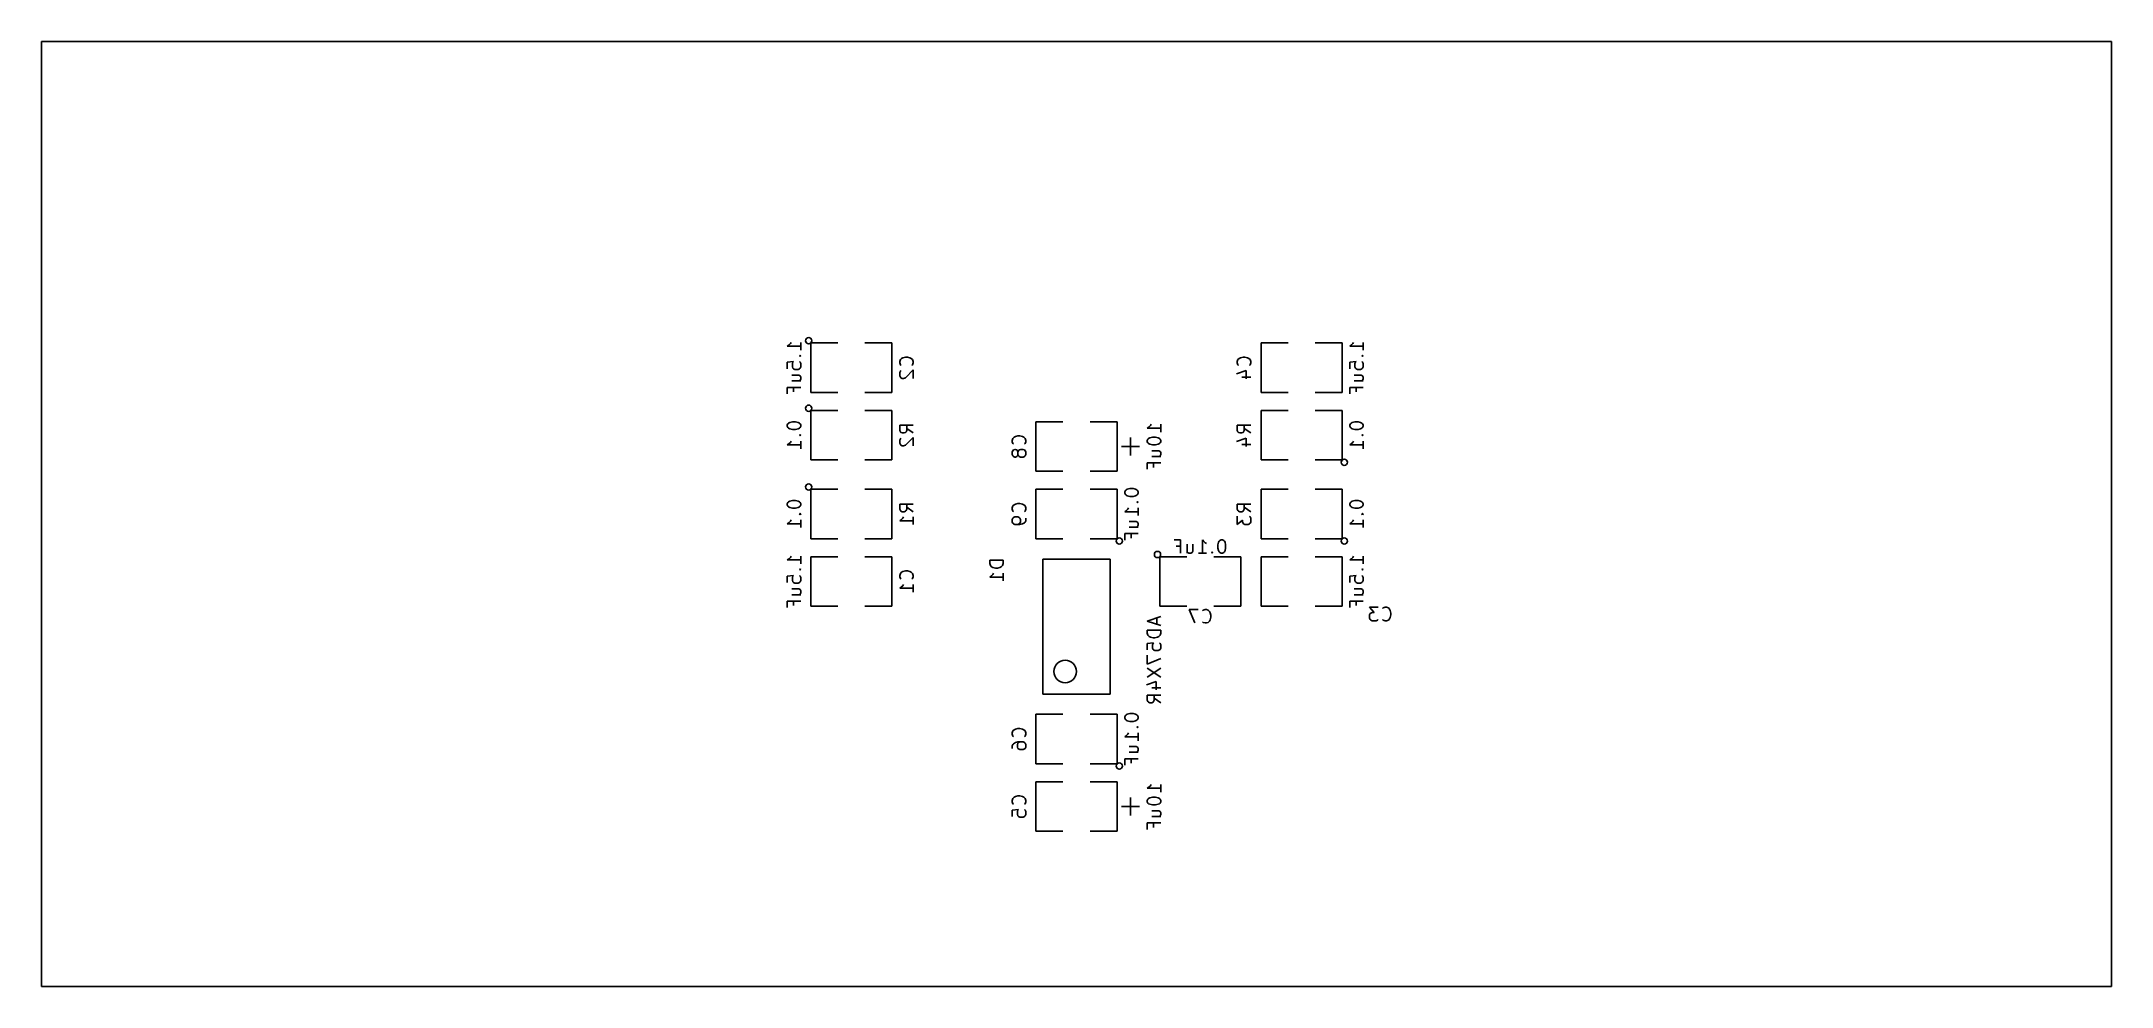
# Model space of a CAD drawing. Header units: inches. Extents: x 0 to 4.6, y 0 to 2.1.
import ezdxf

# ---------------------------------------------------------------- set-up
doc = ezdxf.new("R2010")
doc.units = ezdxf.units.IN
doc.layers.add('BLACK', color=1, linetype='CONTINUOUS')

msp = doc.modelspace()

# ---------------------------------------------------------------- linework, layer by layer
at = {"layer": 'BLACK'}
for p, q in [((0, 2.1), (4.6, 2.1)), ((0, 2.1), (0, 0)), ((4.6, 0), (4.6, 2.1)), ((1.6614, 1.4257), (1.6643, 1.4285)), ((1.6643, 1.4285), (1.6657, 1.4314)), ((1.6871, 1.4142), (1.6871, 1.4314)), ((1.71, 1.32), (1.71, 1.43)), ((1.71, 1.43), (1.77, 1.43)), ((1.83, 1.43), (1.89, 1.43)), ((1.89, 1.43), (1.89, 1.32)), ((2.71, 1.32), (2.71, 1.43)), ((2.71, 1.43), (2.77, 1.43)), ((2.83, 1.43), (2.89, 1.43)), ((2.89, 1.43), (2.89, 1.32)), ((2.9114, 1.4257), (2.9143, 1.4285)), ((2.9143, 1.4285), (2.9157, 1.4314)), ((2.9371, 1.4142), (2.9371, 1.4314)), ((1.6571, 1.4228), (1.6614, 1.4257)), ((1.6871, 1.4228), (1.6571, 1.4228)), ((1.6571, 1.3871), (1.6714, 1.3885)), ((1.6571, 1.3728), (1.6571, 1.3871)), ((1.67, 1.3871), (1.6686, 1.3842)), ((1.6686, 1.3842), (1.6686, 1.3771)), ((1.6714, 1.3885), (1.67, 1.3871)), ((1.6857, 1.4028), (1.6843, 1.4014)), ((1.6843, 1.4014), (1.6857, 1.3999)), ((1.6843, 1.4014), (1.6871, 1.4014)), ((1.6857, 1.3871), (1.6843, 1.3885)), ((1.6871, 1.4014), (1.6857, 1.4028)), ((1.6857, 1.3999), (1.6871, 1.4014)), ((1.6871, 1.3842), (1.6857, 1.3871)), ((1.6871, 1.3771), (1.6871, 1.3842)), ((1.9086, 1.3929), (1.9071, 1.3886)), ((1.9071, 1.3886), (1.9071, 1.3857)), ((1.9071, 1.3857), (1.9086, 1.3814)), ((1.9114, 1.3957), (1.9086, 1.3929)), ((1.9086, 1.3814), (1.91, 1.38)), ((1.9143, 1.3972), (1.9114, 1.3957)), ((1.92, 1.3986), (1.9143, 1.3972)), ((1.9243, 1.3986), (1.92, 1.3986)), ((1.93, 1.3972), (1.9243, 1.3986)), ((1.9329, 1.3957), (1.93, 1.3972)), ((1.9357, 1.3929), (1.9329, 1.3957)), ((1.9343, 1.38), (1.9357, 1.3814)), ((1.9371, 1.3886), (1.9357, 1.3929)), ((1.9357, 1.3814), (1.9371, 1.3857)), ((1.9371, 1.3857), (1.9371, 1.3886)), ((2.6586, 1.3929), (2.6571, 1.3886)), ((2.6571, 1.3886), (2.6571, 1.3857)), ((2.6571, 1.3857), (2.6586, 1.3814)), ((2.6614, 1.3957), (2.6586, 1.3929)), ((2.6586, 1.3814), (2.66, 1.38)), ((2.6643, 1.3972), (2.6614, 1.3957)), ((2.67, 1.3986), (2.6643, 1.3972)), ((2.6743, 1.3986), (2.67, 1.3986)), ((2.68, 1.3972), (2.6743, 1.3986)), ((2.6829, 1.3957), (2.68, 1.3972)), ((2.6857, 1.3929), (2.6829, 1.3957)), ((2.6843, 1.38), (2.6857, 1.3814)), ((2.6871, 1.3886), (2.6857, 1.3929)), ((2.6857, 1.3814), (2.6871, 1.3857)), ((2.6871, 1.3857), (2.6871, 1.3886)), ((2.9071, 1.4228), (2.9114, 1.4257)), ((2.9371, 1.4228), (2.9071, 1.4228)), ((2.9071, 1.3871), (2.9214, 1.3885)), ((2.9071, 1.3728), (2.9071, 1.3871)), ((2.92, 1.3871), (2.9186, 1.3842)), ((2.9186, 1.3842), (2.9186, 1.3771)), ((2.9214, 1.3885), (2.92, 1.3871)), ((2.9357, 1.4028), (2.9343, 1.4014)), ((2.9343, 1.4014), (2.9357, 1.3999)), ((2.9343, 1.4014), (2.9371, 1.4014)), ((2.9357, 1.3871), (2.9343, 1.3885)), ((2.9371, 1.4014), (2.9357, 1.4028)), ((2.9357, 1.3999), (2.9371, 1.4014)), ((2.9371, 1.3842), (2.9357, 1.3871)), ((2.9371, 1.3771), (2.9371, 1.3842)), ((1.6671, 1.3585), (1.6829, 1.3585)), ((1.6671, 1.3456), (1.6871, 1.3456)), ((1.6686, 1.3771), (1.67, 1.3742)), ((1.67, 1.3742), (1.6714, 1.3728)), ((1.6714, 1.3728), (1.6743, 1.3713)), ((1.6743, 1.3713), (1.6814, 1.3713)), ((1.6814, 1.3713), (1.6843, 1.3728)), ((1.6829, 1.3585), (1.6857, 1.357)), ((1.6843, 1.3728), (1.6857, 1.3742)), ((1.6857, 1.347), (1.6843, 1.3456)), ((1.6857, 1.3742), (1.6871, 1.3771)), ((1.6857, 1.357), (1.6871, 1.3542)), ((1.6871, 1.3499), (1.6857, 1.347)), ((1.6871, 1.3542), (1.6871, 1.3499)), ((1.9086, 1.3672), (1.9071, 1.3643)), ((1.9071, 1.3643), (1.9071, 1.3572)), ((1.9071, 1.3572), (1.9086, 1.3543)), ((1.91, 1.3686), (1.9086, 1.3672)), ((1.9086, 1.3543), (1.91, 1.3529)), ((1.91, 1.3529), (1.9129, 1.3514)), ((1.9129, 1.3514), (1.9157, 1.3514)), ((1.9157, 1.3514), (1.92, 1.3529)), ((1.92, 1.3529), (1.9371, 1.37)), ((1.9371, 1.37), (1.9371, 1.3514)), ((2.6557, 1.3614), (2.6771, 1.3686)), ((2.6671, 1.3543), (2.6871, 1.3543)), ((2.6771, 1.3686), (2.6771, 1.35)), ((2.9171, 1.3585), (2.9329, 1.3585)), ((2.9171, 1.3456), (2.9371, 1.3456)), ((2.9186, 1.3771), (2.92, 1.3742)), ((2.92, 1.3742), (2.9214, 1.3728)), ((2.9214, 1.3728), (2.9243, 1.3713)), ((2.9243, 1.3713), (2.9314, 1.3713)), ((2.9314, 1.3713), (2.9343, 1.3728)), ((2.9329, 1.3585), (2.9357, 1.357)), ((2.9343, 1.3728), (2.9357, 1.3742)), ((2.9357, 1.347), (2.9343, 1.3456)), ((2.9357, 1.3742), (2.9371, 1.3771)), ((2.9357, 1.357), (2.9371, 1.3542)), ((2.9371, 1.3499), (2.9357, 1.347)), ((2.9371, 1.3542), (2.9371, 1.3499)), ((1.6871, 1.3314), (1.6571, 1.3314)), ((1.6571, 1.3314), (1.6571, 1.3171)), ((1.6714, 1.3214), (1.6714, 1.3314)), ((1.77, 1.32), (1.71, 1.32)), ((1.89, 1.32), (1.83, 1.32)), ((2.77, 1.32), (2.71, 1.32)), ((2.89, 1.32), (2.83, 1.32)), ((2.9371, 1.3314), (2.9071, 1.3314)), ((2.9071, 1.3314), (2.9071, 1.3171)), ((2.9214, 1.3214), (2.9214, 1.3314)), ((1.6586, 1.2507), (1.6571, 1.2478)), ((1.6571, 1.2478), (1.6571, 1.245)), ((1.6571, 1.245), (1.6586, 1.2421)), ((1.66, 1.2521), (1.6586, 1.2507)), ((1.6586, 1.2421), (1.66, 1.2407)), ((1.6629, 1.2536), (1.66, 1.2521)), ((1.6686, 1.255), (1.6629, 1.2536)), ((1.6757, 1.255), (1.6686, 1.255)), ((1.6814, 1.2536), (1.6757, 1.255)), ((1.6843, 1.2521), (1.6814, 1.2536)), ((1.6857, 1.2507), (1.6843, 1.2521)), ((1.6843, 1.2407), (1.6857, 1.2421)), ((1.6871, 1.2478), (1.6857, 1.2507)), ((1.6857, 1.2421), (1.6871, 1.245)), ((1.6871, 1.245), (1.6871, 1.2478)), ((1.71, 1.17), (1.71, 1.28)), ((1.71, 1.28), (1.77, 1.28)), ((1.83, 1.28), (1.89, 1.28)), ((1.89, 1.28), (1.89, 1.17)), ((1.9371, 1.2472), (1.9071, 1.2472)), ((1.9071, 1.2472), (1.9071, 1.2357)), ((1.9229, 1.2357), (1.9229, 1.2472)), ((2.21, 1.145), (2.21, 1.255)), ((2.21, 1.255), (2.27, 1.255)), ((2.33, 1.255), (2.39, 1.255)), ((2.39, 1.255), (2.39, 1.145)), ((2.4571, 1.2407), (2.4614, 1.2436)), ((2.4614, 1.2436), (2.4643, 1.2464)), ((2.4643, 1.2464), (2.4657, 1.2493)), ((2.4871, 1.2321), (2.4871, 1.2493)), ((2.6871, 1.2472), (2.6571, 1.2472)), ((2.6571, 1.2472), (2.6571, 1.2357)), ((2.6729, 1.2357), (2.6729, 1.2472)), ((2.71, 1.17), (2.71, 1.28)), ((2.71, 1.28), (2.77, 1.28)), ((2.83, 1.28), (2.89, 1.28)), ((2.89, 1.28), (2.89, 1.17)), ((2.9086, 1.2507), (2.9071, 1.2478)), ((2.9071, 1.2478), (2.9071, 1.245)), ((2.9071, 1.245), (2.9086, 1.2421)), ((2.91, 1.2521), (2.9086, 1.2507)), ((2.9086, 1.2421), (2.91, 1.2407)), ((2.9129, 1.2536), (2.91, 1.2521)), ((2.9186, 1.255), (2.9129, 1.2536)), ((2.9257, 1.255), (2.9186, 1.255)), ((2.9314, 1.2536), (2.9257, 1.255)), ((2.9343, 1.2521), (2.9314, 1.2536)), ((2.9357, 1.2507), (2.9343, 1.2521)), ((2.9343, 1.2407), (2.9357, 1.2421)), ((2.9371, 1.2478), (2.9357, 1.2507)), ((2.9357, 1.2421), (2.9371, 1.245)), ((2.9371, 1.245), (2.9371, 1.2478)), ((1.6571, 1.2035), (1.6614, 1.2064)), ((1.6871, 1.2035), (1.6571, 1.2035)), ((1.66, 1.2407), (1.6629, 1.2393)), ((1.6614, 1.2064), (1.6643, 1.2092)), ((1.6629, 1.2393), (1.6686, 1.2378)), ((1.6643, 1.2092), (1.6657, 1.2121)), ((1.6686, 1.2378), (1.6757, 1.2378)), ((1.6757, 1.2378), (1.6814, 1.2393)), ((1.6814, 1.2393), (1.6843, 1.2407)), ((1.6857, 1.2264), (1.6843, 1.225)), ((1.6843, 1.225), (1.6857, 1.2235)), ((1.6843, 1.225), (1.6871, 1.225)), ((1.6871, 1.225), (1.6857, 1.2264)), ((1.6857, 1.2235), (1.6871, 1.225)), ((1.6871, 1.1949), (1.6871, 1.2121)), ((1.9071, 1.2357), (1.9086, 1.2329)), ((1.9086, 1.2172), (1.9071, 1.2143)), ((1.9071, 1.2143), (1.9071, 1.2072)), ((1.9071, 1.2072), (1.9086, 1.2043)), ((1.9086, 1.2329), (1.91, 1.2314)), ((1.91, 1.2186), (1.9086, 1.2172)), ((1.9086, 1.2043), (1.91, 1.2029)), ((1.91, 1.2314), (1.9129, 1.23)), ((1.91, 1.2029), (1.9129, 1.2014)), ((1.9129, 1.23), (1.9171, 1.23)), ((1.9129, 1.2014), (1.9157, 1.2014)), ((1.9157, 1.2014), (1.92, 1.2029)), ((1.9171, 1.23), (1.92, 1.2314)), ((1.92, 1.2314), (1.9214, 1.2329)), ((1.92, 1.2029), (1.9371, 1.22)), ((1.9214, 1.2329), (1.9229, 1.2357)), ((1.9371, 1.23), (1.9229, 1.24)), ((1.9371, 1.22), (1.9371, 1.2014)), ((2.1586, 1.2179), (2.1571, 1.2136)), ((2.1571, 1.2136), (2.1571, 1.2107)), ((2.1571, 1.2107), (2.1586, 1.2064)), ((2.1614, 1.2207), (2.1586, 1.2179)), ((2.1586, 1.2064), (2.16, 1.205)), ((2.1643, 1.2222), (2.1614, 1.2207)), ((2.17, 1.2236), (2.1643, 1.2222)), ((2.1743, 1.2236), (2.17, 1.2236)), ((2.18, 1.2222), (2.1743, 1.2236)), ((2.1829, 1.2207), (2.18, 1.2222)), ((2.1857, 1.2179), (2.1829, 1.2207)), ((2.1843, 1.205), (2.1857, 1.2064)), ((2.1871, 1.2136), (2.1857, 1.2179)), ((2.1857, 1.2064), (2.1871, 1.2107)), ((2.1871, 1.2107), (2.1871, 1.2136)), ((2.4, 1.2), (2.44, 1.2)), ((2.42, 1.18), (2.42, 1.22)), ((2.4871, 1.2407), (2.4571, 1.2407)), ((2.4586, 1.2164), (2.4571, 1.2135)), ((2.4571, 1.2135), (2.4571, 1.2107)), ((2.4571, 1.2107), (2.4586, 1.2078)), ((2.46, 1.2178), (2.4586, 1.2164)), ((2.4586, 1.2078), (2.46, 1.2064)), ((2.4629, 1.2193), (2.46, 1.2178)), ((2.46, 1.2064), (2.4629, 1.205)), ((2.4686, 1.2207), (2.4629, 1.2193)), ((2.4629, 1.205), (2.4686, 1.2035)), ((2.4757, 1.2207), (2.4686, 1.2207)), ((2.4686, 1.2035), (2.4757, 1.2035)), ((2.4814, 1.2193), (2.4757, 1.2207)), ((2.4757, 1.2035), (2.4814, 1.205)), ((2.4843, 1.2178), (2.4814, 1.2193)), ((2.4814, 1.205), (2.4843, 1.2064)), ((2.4857, 1.2164), (2.4843, 1.2178)), ((2.4843, 1.2064), (2.4857, 1.2078)), ((2.4871, 1.2135), (2.4857, 1.2164)), ((2.4857, 1.2078), (2.4871, 1.2107)), ((2.4871, 1.2107), (2.4871, 1.2135)), ((2.6557, 1.2114), (2.6771, 1.2186)), ((2.6571, 1.2357), (2.6586, 1.2329)), ((2.6586, 1.2329), (2.66, 1.2314)), ((2.66, 1.2314), (2.6629, 1.23)), ((2.6629, 1.23), (2.6671, 1.23)), ((2.6671, 1.23), (2.67, 1.2314)), ((2.6671, 1.2043), (2.6871, 1.2043)), ((2.67, 1.2314), (2.6714, 1.2329)), ((2.6714, 1.2329), (2.6729, 1.2357)), ((2.6871, 1.23), (2.6729, 1.24)), ((2.6771, 1.2186), (2.6771, 1.2)), ((2.9071, 1.2035), (2.9114, 1.2064)), ((2.9371, 1.2035), (2.9071, 1.2035)), ((2.91, 1.2407), (2.9129, 1.2393)), ((2.9114, 1.2064), (2.9143, 1.2092)), ((2.9129, 1.2393), (2.9186, 1.2378)), ((2.9143, 1.2092), (2.9157, 1.2121)), ((2.9186, 1.2378), (2.9257, 1.2378)), ((2.9257, 1.2378), (2.9314, 1.2393)), ((2.9314, 1.2393), (2.9343, 1.2407)), ((2.9357, 1.2264), (2.9343, 1.225)), ((2.9343, 1.225), (2.9357, 1.2235)), ((2.9343, 1.225), (2.9371, 1.225)), ((2.9371, 1.225), (2.9357, 1.2264)), ((2.9357, 1.2235), (2.9371, 1.225)), ((2.9371, 1.1949), (2.9371, 1.2121)), ((1.77, 1.17), (1.71, 1.17)), ((1.89, 1.17), (1.83, 1.17)), ((2.1586, 1.1907), (2.1571, 1.1879)), ((2.1571, 1.1879), (2.1571, 1.1822)), ((2.1571, 1.1822), (2.1586, 1.1793)), ((2.16, 1.1922), (2.1586, 1.1907)), ((2.1586, 1.1793), (2.16, 1.1779)), ((2.1629, 1.1936), (2.16, 1.1922)), ((2.16, 1.1779), (2.1629, 1.1764)), ((2.1643, 1.1936), (2.1629, 1.1936)), ((2.1629, 1.1764), (2.1643, 1.1764)), ((2.1671, 1.1922), (2.1643, 1.1936)), ((2.1643, 1.1764), (2.1671, 1.1779)), ((2.1686, 1.1907), (2.1671, 1.1922)), ((2.1671, 1.1779), (2.1686, 1.1793)), ((2.17, 1.1879), (2.1686, 1.1907)), ((2.1686, 1.1793), (2.17, 1.1822)), ((2.17, 1.1879), (2.1714, 1.1907)), ((2.17, 1.1822), (2.17, 1.1879)), ((2.1714, 1.1793), (2.17, 1.1822)), ((2.1714, 1.1907), (2.1729, 1.1922)), ((2.1729, 1.1779), (2.1714, 1.1793)), ((2.1729, 1.1922), (2.1757, 1.1936)), ((2.1757, 1.1764), (2.1729, 1.1779)), ((2.1757, 1.1936), (2.1814, 1.1936)), ((2.1814, 1.1764), (2.1757, 1.1764)), ((2.1814, 1.1936), (2.1843, 1.1922)), ((2.1843, 1.1779), (2.1814, 1.1764)), ((2.1843, 1.1922), (2.1857, 1.1907)), ((2.1857, 1.1793), (2.1843, 1.1779)), ((2.1857, 1.1907), (2.1871, 1.1879)), ((2.1871, 1.1822), (2.1857, 1.1793)), ((2.1871, 1.1879), (2.1871, 1.1822)), ((2.4871, 1.1636), (2.4571, 1.1636)), ((2.4571, 1.1636), (2.4571, 1.1493)), ((2.4671, 1.1907), (2.4829, 1.1907)), ((2.4671, 1.1778), (2.4871, 1.1778)), ((2.4714, 1.1536), (2.4714, 1.1636)), ((2.4829, 1.1907), (2.4857, 1.1892)), ((2.4857, 1.1792), (2.4843, 1.1778)), ((2.4857, 1.1892), (2.4871, 1.1864)), ((2.4871, 1.1821), (2.4857, 1.1792)), ((2.4871, 1.1864), (2.4871, 1.1821)), ((2.77, 1.17), (2.71, 1.17)), ((2.89, 1.17), (2.83, 1.17)), ((1.71, 0.995), (1.71, 1.105)), ((1.71, 1.105), (1.77, 1.105)), ((1.83, 1.105), (1.89, 1.105)), ((1.89, 1.105), (1.89, 0.995)), ((2.27, 1.145), (2.21, 1.145)), ((2.21, 0.995), (2.21, 1.105)), ((2.21, 1.105), (2.27, 1.105)), ((2.39, 1.145), (2.33, 1.145)), ((2.33, 1.105), (2.39, 1.105)), ((2.39, 1.105), (2.39, 0.995)), ((2.4129, 1.105), (2.41, 1.1035)), ((2.4186, 1.1064), (2.4129, 1.105)), ((2.4257, 1.1064), (2.4186, 1.1064)), ((2.4314, 1.105), (2.4257, 1.1064)), ((2.4343, 1.1035), (2.4314, 1.105)), ((2.71, 0.995), (2.71, 1.105)), ((2.71, 1.105), (2.77, 1.105)), ((2.83, 1.105), (2.89, 1.105)), ((2.89, 1.105), (2.89, 0.995)), ((1.6586, 1.0757), (1.6571, 1.0728)), ((1.6571, 1.0728), (1.6571, 1.07)), ((1.6571, 1.07), (1.6586, 1.0671)), ((1.66, 1.0771), (1.6586, 1.0757)), ((1.6586, 1.0671), (1.66, 1.0657)), ((1.6629, 1.0786), (1.66, 1.0771)), ((1.66, 1.0657), (1.6629, 1.0643)), ((1.6686, 1.08), (1.6629, 1.0786)), ((1.6629, 1.0643), (1.6686, 1.0628)), ((1.6757, 1.08), (1.6686, 1.08)), ((1.6686, 1.0628), (1.6757, 1.0628)), ((1.6814, 1.0786), (1.6757, 1.08)), ((1.6757, 1.0628), (1.6814, 1.0643)), ((1.6843, 1.0771), (1.6814, 1.0786)), ((1.6814, 1.0643), (1.6843, 1.0657)), ((1.6857, 1.0757), (1.6843, 1.0771)), ((1.6843, 1.0657), (1.6857, 1.0671)), ((1.6871, 1.0728), (1.6857, 1.0757)), ((1.6857, 1.0671), (1.6871, 1.07)), ((1.6871, 1.07), (1.6871, 1.0728)), ((1.9371, 1.0722), (1.9071, 1.0722)), ((1.9071, 1.0722), (1.9071, 1.0607)), ((1.9071, 1.0607), (1.9086, 1.0579)), ((1.9214, 1.0579), (1.9229, 1.0607)), ((1.9229, 1.0607), (1.9229, 1.0722)), ((1.9371, 1.055), (1.9229, 1.065)), ((2.1586, 1.0679), (2.1571, 1.0636)), ((2.1571, 1.0636), (2.1571, 1.0607)), ((2.1571, 1.0607), (2.1586, 1.0564)), ((2.1614, 1.0707), (2.1586, 1.0679)), ((2.1643, 1.0722), (2.1614, 1.0707)), ((2.17, 1.0736), (2.1643, 1.0722)), ((2.1743, 1.0736), (2.17, 1.0736)), ((2.18, 1.0722), (2.1743, 1.0736)), ((2.1829, 1.0707), (2.18, 1.0722)), ((2.1857, 1.0679), (2.1829, 1.0707)), ((2.1871, 1.0636), (2.1857, 1.0679)), ((2.1857, 1.0564), (2.1871, 1.0607)), ((2.1871, 1.0607), (2.1871, 1.0636)), ((2.4086, 1.1021), (2.4071, 1.0992)), ((2.4071, 1.0992), (2.4071, 1.0964)), ((2.4071, 1.0964), (2.4086, 1.0935)), ((2.41, 1.1035), (2.4086, 1.1021)), ((2.4086, 1.0935), (2.41, 1.0921)), ((2.41, 1.0921), (2.4129, 1.0907)), ((2.4114, 1.0578), (2.4143, 1.0606)), ((2.4129, 1.0907), (2.4186, 1.0892)), ((2.4143, 1.0606), (2.4157, 1.0635)), ((2.4186, 1.0892), (2.4257, 1.0892)), ((2.4257, 1.0892), (2.4314, 1.0907)), ((2.4314, 1.0907), (2.4343, 1.0921)), ((2.4357, 1.1021), (2.4343, 1.1035)), ((2.4343, 1.0921), (2.4357, 1.0935)), ((2.4357, 1.0778), (2.4343, 1.0764)), ((2.4343, 1.0764), (2.4357, 1.0749)), ((2.4343, 1.0764), (2.4371, 1.0764)), ((2.4371, 1.0992), (2.4357, 1.1021)), ((2.4357, 1.0935), (2.4371, 1.0964)), ((2.4371, 1.0764), (2.4357, 1.0778)), ((2.4357, 1.0749), (2.4371, 1.0764)), ((2.4371, 1.0964), (2.4371, 1.0992)), ((2.4371, 1.0463), (2.4371, 1.0635)), ((2.6871, 1.0722), (2.6571, 1.0722)), ((2.6571, 1.0722), (2.6571, 1.0607)), ((2.6571, 1.0607), (2.6586, 1.0579)), ((2.6714, 1.0579), (2.6729, 1.0607)), ((2.6729, 1.0607), (2.6729, 1.0722)), ((2.6871, 1.055), (2.6729, 1.065)), ((2.9086, 1.0757), (2.9071, 1.0728)), ((2.9071, 1.0728), (2.9071, 1.07)), ((2.9071, 1.07), (2.9086, 1.0671)), ((2.91, 1.0771), (2.9086, 1.0757)), ((2.9086, 1.0671), (2.91, 1.0657)), ((2.9129, 1.0786), (2.91, 1.0771)), ((2.91, 1.0657), (2.9129, 1.0643)), ((2.9186, 1.08), (2.9129, 1.0786)), ((2.9129, 1.0643), (2.9186, 1.0628)), ((2.9257, 1.08), (2.9186, 1.08)), ((2.9186, 1.0628), (2.9257, 1.0628)), ((2.9314, 1.0786), (2.9257, 1.08)), ((2.9257, 1.0628), (2.9314, 1.0643)), ((2.9343, 1.0771), (2.9314, 1.0786)), ((2.9314, 1.0643), (2.9343, 1.0657)), ((2.9357, 1.0757), (2.9343, 1.0771)), ((2.9343, 1.0657), (2.9357, 1.0671)), ((2.9371, 1.0728), (2.9357, 1.0757)), ((2.9357, 1.0671), (2.9371, 1.07)), ((2.9371, 1.07), (2.9371, 1.0728)), ((1.6571, 1.0285), (1.6614, 1.0314)), ((1.6871, 1.0285), (1.6571, 1.0285)), ((1.6614, 1.0314), (1.6643, 1.0342)), ((1.6643, 1.0342), (1.6657, 1.0371)), ((1.6857, 1.0514), (1.6843, 1.05)), ((1.6843, 1.05), (1.6857, 1.0485)), ((1.6843, 1.05), (1.6871, 1.05)), ((1.6871, 1.05), (1.6857, 1.0514)), ((1.6857, 1.0485), (1.6871, 1.05)), ((1.6871, 1.0199), (1.6871, 1.0371)), ((1.9071, 1.035), (1.9114, 1.0379)), ((1.9371, 1.035), (1.9071, 1.035)), ((1.9086, 1.0579), (1.91, 1.0564)), ((1.91, 1.0564), (1.9129, 1.055)), ((1.9114, 1.0379), (1.9143, 1.0407)), ((1.9129, 1.055), (1.9171, 1.055)), ((1.9143, 1.0407), (1.9157, 1.0436)), ((1.9171, 1.055), (1.92, 1.0564)), ((1.92, 1.0564), (1.9214, 1.0579)), ((1.9371, 1.0264), (1.9371, 1.0436)), ((2.1571, 1.0379), (2.1586, 1.0407)), ((2.1571, 1.0322), (2.1571, 1.0379)), ((2.1586, 1.0293), (2.1571, 1.0322)), ((2.1586, 1.0564), (2.16, 1.055)), ((2.1586, 1.0407), (2.16, 1.0422)), ((2.16, 1.0279), (2.1586, 1.0293)), ((2.16, 1.0422), (2.1629, 1.0436)), ((2.1629, 1.0264), (2.16, 1.0279)), ((2.1629, 1.0436), (2.17, 1.0436)), ((2.1743, 1.0264), (2.1629, 1.0264)), ((2.17, 1.0436), (2.1729, 1.0422)), ((2.1729, 1.0279), (2.17, 1.0264)), ((2.1729, 1.0422), (2.1743, 1.0407)), ((2.1743, 1.0293), (2.1729, 1.0279)), ((2.1743, 1.0407), (2.1757, 1.0379)), ((2.1757, 1.0322), (2.1743, 1.0293)), ((2.18, 1.0279), (2.1743, 1.0264)), ((2.1757, 1.0379), (2.1757, 1.0322)), ((2.1843, 1.0307), (2.18, 1.0279)), ((2.1843, 1.055), (2.1857, 1.0564)), ((2.1857, 1.0322), (2.1843, 1.0307)), ((2.1871, 1.035), (2.1857, 1.0322)), ((2.1871, 1.0407), (2.1871, 1.035)), ((2.4071, 1.0549), (2.4114, 1.0578)), ((2.4371, 1.0549), (2.4071, 1.0549)), ((2.4171, 1.0335), (2.4329, 1.0335)), ((2.4171, 1.0206), (2.4371, 1.0206)), ((2.4329, 1.0335), (2.4357, 1.032)), ((2.4357, 1.022), (2.4343, 1.0206)), ((2.4357, 1.032), (2.4371, 1.0292)), ((2.4371, 1.0249), (2.4357, 1.022)), ((2.4371, 1.0292), (2.4371, 1.0249)), ((2.6571, 1.045), (2.6571, 1.0264)), ((2.6571, 1.0264), (2.6686, 1.0364)), ((2.6586, 1.0579), (2.66, 1.0564)), ((2.66, 1.0564), (2.6629, 1.055)), ((2.6629, 1.055), (2.6671, 1.055)), ((2.6671, 1.055), (2.67, 1.0564)), ((2.6686, 1.0364), (2.6686, 1.0322)), ((2.6686, 1.0322), (2.67, 1.0293)), ((2.67, 1.0564), (2.6714, 1.0579)), ((2.67, 1.0293), (2.6714, 1.0279)), ((2.6714, 1.0279), (2.6743, 1.0264)), ((2.6743, 1.0264), (2.6814, 1.0264)), ((2.6814, 1.0264), (2.6843, 1.0279)), ((2.6857, 1.0436), (2.6843, 1.045)), ((2.6843, 1.0279), (2.6857, 1.0293)), ((2.6871, 1.0407), (2.6857, 1.0436)), ((2.6857, 1.0293), (2.6871, 1.0322)), ((2.6871, 1.0322), (2.6871, 1.0407)), ((2.9071, 1.0285), (2.9114, 1.0314)), ((2.9371, 1.0285), (2.9071, 1.0285)), ((2.9114, 1.0314), (2.9143, 1.0342)), ((2.9143, 1.0342), (2.9157, 1.0371)), ((2.9357, 1.0514), (2.9343, 1.05)), ((2.9343, 1.05), (2.9357, 1.0485)), ((2.9343, 1.05), (2.9371, 1.05)), ((2.9371, 1.05), (2.9357, 1.0514)), ((2.9357, 1.0485), (2.9371, 1.05)), ((2.9371, 1.0199), (2.9371, 1.0371)), ((1.77, 0.995), (1.71, 0.995)), ((1.89, 0.995), (1.83, 0.995)), ((2.27, 0.995), (2.21, 0.995)), ((2.39, 0.995), (2.33, 0.995)), ((2.4371, 1.0064), (2.4071, 1.0064)), ((2.4071, 1.0064), (2.4071, 0.9921)), ((2.4214, 0.9964), (2.4214, 1.0064)), ((2.5314, 0.9929), (2.5171, 0.9929)), ((2.5214, 0.9786), (2.5314, 0.9786)), ((2.5314, 0.9629), (2.5314, 0.9929)), ((2.5456, 0.9829), (2.5456, 0.9629)), ((2.5585, 0.9671), (2.557, 0.9643)), ((2.5585, 0.9829), (2.5585, 0.9671)), ((2.5799, 0.9629), (2.5799, 0.9929)), ((2.5799, 0.9929), (2.5828, 0.9886)), ((2.5828, 0.9886), (2.5856, 0.9857)), ((2.5856, 0.9857), (2.5885, 0.9843)), ((2.6157, 0.9871), (2.6142, 0.9814)), ((2.6142, 0.9814), (2.6142, 0.9743)), ((2.6142, 0.9743), (2.6157, 0.9686)), ((2.6171, 0.99), (2.6157, 0.9871)), ((2.6157, 0.9686), (2.6171, 0.9657)), ((2.6185, 0.9914), (2.6171, 0.99)), ((2.6214, 0.9929), (2.6185, 0.9914)), ((2.6242, 0.9929), (2.6214, 0.9929)), ((2.6271, 0.9914), (2.6242, 0.9929)), ((2.6285, 0.99), (2.6271, 0.9914)), ((2.63, 0.9871), (2.6285, 0.99)), ((2.6285, 0.9657), (2.63, 0.9686)), ((2.6314, 0.9814), (2.63, 0.9871)), ((2.63, 0.9686), (2.6314, 0.9743)), ((2.6314, 0.9743), (2.6314, 0.9814)), ((2.77, 0.995), (2.71, 0.995)), ((2.89, 0.995), (2.83, 0.995)), ((1.6571, 0.9478), (1.6614, 0.9507)), ((1.6871, 0.9478), (1.6571, 0.9478)), ((1.6614, 0.9507), (1.6643, 0.9535)), ((1.6643, 0.9535), (1.6657, 0.9564)), ((1.6857, 0.9278), (1.6843, 0.9264)), ((1.6843, 0.9264), (1.6857, 0.9249)), ((1.6843, 0.9264), (1.6871, 0.9264)), ((1.6871, 0.9264), (1.6857, 0.9278)), ((1.6857, 0.9249), (1.6871, 0.9264)), ((1.6871, 0.9392), (1.6871, 0.9564)), ((1.71, 0.845), (1.71, 0.955)), ((1.71, 0.955), (1.77, 0.955)), ((1.83, 0.955), (1.89, 0.955)), ((1.89, 0.955), (1.89, 0.845)), ((1.9114, 0.9207), (1.9086, 0.9179)), ((1.9143, 0.9222), (1.9114, 0.9207)), ((1.92, 0.9236), (1.9143, 0.9222)), ((1.9243, 0.9236), (1.92, 0.9236)), ((1.93, 0.9222), (1.9243, 0.9236)), ((1.9329, 0.9207), (1.93, 0.9222)), ((1.9357, 0.9179), (1.9329, 0.9207)), ((2.1371, 0.9472), (2.1071, 0.9472)), ((2.1071, 0.9472), (2.1071, 0.94)), ((2.1071, 0.94), (2.1086, 0.9357)), ((2.1086, 0.9357), (2.1114, 0.9329)), ((2.1114, 0.9329), (2.1143, 0.9314)), ((2.1143, 0.9314), (2.12, 0.93)), ((2.12, 0.93), (2.1243, 0.93)), ((2.1243, 0.93), (2.13, 0.9314)), ((2.13, 0.9314), (2.1329, 0.9329)), ((2.1329, 0.9329), (2.1357, 0.9357)), ((2.1357, 0.9357), (2.1371, 0.94)), ((2.1371, 0.94), (2.1371, 0.9472)), ((2.225, 0.65), (2.225, 0.95)), ((2.225, 0.95), (2.375, 0.95)), ((2.375, 0.95), (2.375, 0.65)), ((2.485, 0.845), (2.485, 0.955)), ((2.485, 0.955), (2.545, 0.955)), ((2.547, 0.9643), (2.5456, 0.9657)), ((2.5499, 0.9629), (2.547, 0.9643)), ((2.5542, 0.9629), (2.5499, 0.9629)), ((2.557, 0.9643), (2.5542, 0.9629)), ((2.5713, 0.9629), (2.5885, 0.9629)), ((2.6014, 0.9657), (2.5999, 0.9643)), ((2.5999, 0.9643), (2.6014, 0.9629)), ((2.6028, 0.9643), (2.6014, 0.9657)), ((2.6014, 0.9657), (2.6014, 0.9629)), ((2.6014, 0.9629), (2.6028, 0.9643)), ((2.605, 0.955), (2.665, 0.955)), ((2.6171, 0.9657), (2.6185, 0.9643)), ((2.6185, 0.9643), (2.6214, 0.9629)), ((2.6214, 0.9629), (2.6242, 0.9629)), ((2.6242, 0.9629), (2.6271, 0.9643)), ((2.6271, 0.9643), (2.6285, 0.9657)), ((2.665, 0.955), (2.665, 0.845)), ((2.71, 0.845), (2.71, 0.955)), ((2.71, 0.955), (2.77, 0.955)), ((2.83, 0.955), (2.89, 0.955)), ((2.89, 0.955), (2.89, 0.845)), ((2.9071, 0.9478), (2.9114, 0.9507)), ((2.9371, 0.9478), (2.9071, 0.9478)), ((2.9114, 0.9507), (2.9143, 0.9535)), ((2.9143, 0.9535), (2.9157, 0.9564)), ((2.9357, 0.9278), (2.9343, 0.9264)), ((2.9343, 0.9264), (2.9357, 0.9249)), ((2.9343, 0.9264), (2.9371, 0.9264)), ((2.9371, 0.9264), (2.9357, 0.9278)), ((2.9357, 0.9249), (2.9371, 0.9264)), ((2.9371, 0.9392), (2.9371, 0.9564)), ((1.6571, 0.9121), (1.6714, 0.9135)), ((1.6571, 0.8978), (1.6571, 0.9121)), ((1.6671, 0.8835), (1.6829, 0.8835)), ((1.67, 0.9121), (1.6686, 0.9092)), ((1.6686, 0.9092), (1.6686, 0.9021)), ((1.6686, 0.9021), (1.67, 0.8992)), ((1.6714, 0.9135), (1.67, 0.9121)), ((1.67, 0.8992), (1.6714, 0.8978)), ((1.6714, 0.8978), (1.6743, 0.8963)), ((1.6743, 0.8963), (1.6814, 0.8963)), ((1.6814, 0.8963), (1.6843, 0.8978)), ((1.6829, 0.8835), (1.6857, 0.882)), ((1.6857, 0.9121), (1.6843, 0.9135)), ((1.6843, 0.8978), (1.6857, 0.8992)), ((1.6871, 0.9092), (1.6857, 0.9121)), ((1.6857, 0.8992), (1.6871, 0.9021)), ((1.6857, 0.882), (1.6871, 0.8792)), ((1.6871, 0.8749), (1.6857, 0.872)), ((1.6871, 0.9021), (1.6871, 0.9092)), ((1.6871, 0.8792), (1.6871, 0.8749)), ((1.9086, 0.9179), (1.9071, 0.9136)), ((1.9071, 0.9136), (1.9071, 0.9107)), ((1.9071, 0.9107), (1.9086, 0.9064)), ((1.9071, 0.885), (1.9114, 0.8879)), ((1.9371, 0.885), (1.9071, 0.885)), ((1.9086, 0.9064), (1.91, 0.905)), ((1.9114, 0.8879), (1.9143, 0.8907)), ((1.9143, 0.8907), (1.9157, 0.8936)), ((1.9343, 0.905), (1.9357, 0.9064)), ((1.9371, 0.9136), (1.9357, 0.9179)), ((1.9357, 0.9064), (1.9371, 0.9107)), ((1.9371, 0.9107), (1.9371, 0.9136)), ((1.9371, 0.8764), (1.9371, 0.8936)), ((2.1071, 0.91), (2.1114, 0.9129)), ((2.1371, 0.91), (2.1071, 0.91)), ((2.1114, 0.9129), (2.1143, 0.9157)), ((2.1143, 0.9157), (2.1157, 0.9186)), ((2.1371, 0.9014), (2.1371, 0.9186)), ((2.9071, 0.9121), (2.9214, 0.9135)), ((2.9071, 0.8978), (2.9071, 0.9121)), ((2.9171, 0.8835), (2.9329, 0.8835)), ((2.92, 0.9121), (2.9186, 0.9092)), ((2.9186, 0.9092), (2.9186, 0.9021)), ((2.9186, 0.9021), (2.92, 0.8992)), ((2.9214, 0.9135), (2.92, 0.9121)), ((2.92, 0.8992), (2.9214, 0.8978)), ((2.9214, 0.8978), (2.9243, 0.8963)), ((2.9243, 0.8963), (2.9314, 0.8963)), ((2.9314, 0.8963), (2.9343, 0.8978)), ((2.9329, 0.8835), (2.9357, 0.882)), ((2.9357, 0.9121), (2.9343, 0.9135)), ((2.9343, 0.8978), (2.9357, 0.8992)), ((2.9371, 0.9092), (2.9357, 0.9121)), ((2.9357, 0.8992), (2.9371, 0.9021)), ((2.9357, 0.882), (2.9371, 0.8792)), ((2.9371, 0.8749), (2.9357, 0.872)), ((2.9371, 0.9021), (2.9371, 0.9092)), ((2.9371, 0.8792), (2.9371, 0.8749)), ((1.6871, 0.8564), (1.6571, 0.8564)), ((1.6571, 0.8564), (1.6571, 0.8421)), ((1.6671, 0.8706), (1.6871, 0.8706)), ((1.6714, 0.8464), (1.6714, 0.8564)), ((1.6857, 0.872), (1.6843, 0.8706)), ((1.77, 0.845), (1.71, 0.845)), ((1.89, 0.845), (1.83, 0.845)), ((2.545, 0.845), (2.485, 0.845)), ((2.57, 0.8379), (2.55, 0.8379)), ((2.55, 0.8379), (2.5629, 0.8079)), ((2.5814, 0.8364), (2.58, 0.835)), ((2.5857, 0.8379), (2.5814, 0.8364)), ((2.5886, 0.8379), (2.5857, 0.8379)), ((2.5929, 0.8364), (2.5886, 0.8379)), ((2.5957, 0.8336), (2.5929, 0.8364)), ((2.5972, 0.8307), (2.5957, 0.8336)), ((2.5986, 0.825), (2.5972, 0.8307)), ((2.665, 0.845), (2.605, 0.845)), ((2.77, 0.845), (2.71, 0.845)), ((2.89, 0.845), (2.83, 0.845)), ((2.9371, 0.8564), (2.9071, 0.8564)), ((2.9071, 0.8564), (2.9071, 0.8421)), ((2.9171, 0.8706), (2.9371, 0.8706)), ((2.9214, 0.8464), (2.9214, 0.8564)), ((2.9357, 0.872), (2.9343, 0.8706)), ((2.97, 0.8429), (2.9514, 0.8429)), ((2.9514, 0.8429), (2.9614, 0.8314)), ((2.9529, 0.8286), (2.9514, 0.8257)), ((2.9543, 0.83), (2.9529, 0.8286)), ((2.9572, 0.8314), (2.9543, 0.83)), ((2.9614, 0.8314), (2.9572, 0.8314)), ((2.9814, 0.8414), (2.98, 0.84)), ((2.9857, 0.8429), (2.9814, 0.8414)), ((2.9886, 0.8429), (2.9857, 0.8429)), ((2.9929, 0.8414), (2.9886, 0.8429)), ((2.9957, 0.8386), (2.9929, 0.8414)), ((2.9972, 0.8357), (2.9957, 0.8386)), ((2.9986, 0.83), (2.9972, 0.8357)), ((2.9986, 0.8257), (2.9986, 0.83)), ((2.4871, 0.8221), (2.4571, 0.8121)), ((2.4571, 0.8121), (2.4871, 0.8021)), ((2.4871, 0.7922), (2.4571, 0.7922)), ((2.4571, 0.7922), (2.4571, 0.785)), ((2.4571, 0.785), (2.4586, 0.7807)), ((2.4786, 0.8193), (2.4786, 0.805)), ((2.4857, 0.7807), (2.4871, 0.785)), ((2.4871, 0.785), (2.4871, 0.7922)), ((2.58, 0.8107), (2.5814, 0.8093)), ((2.5814, 0.8093), (2.5857, 0.8079)), ((2.5857, 0.8079), (2.5886, 0.8079)), ((2.5886, 0.8079), (2.5929, 0.8093)), ((2.5929, 0.8093), (2.5957, 0.8121)), ((2.5957, 0.8121), (2.5972, 0.815)), ((2.5972, 0.815), (2.5986, 0.8207)), ((2.5986, 0.8207), (2.5986, 0.825)), ((2.9514, 0.8257), (2.9514, 0.8186)), ((2.9514, 0.8186), (2.9529, 0.8157)), ((2.9529, 0.8157), (2.9543, 0.8143)), ((2.9543, 0.8143), (2.9572, 0.8129)), ((2.9572, 0.8129), (2.9657, 0.8129)), ((2.9657, 0.8129), (2.9686, 0.8143)), ((2.9686, 0.8143), (2.97, 0.8157)), ((2.98, 0.8157), (2.9814, 0.8143)), ((2.9814, 0.8143), (2.9857, 0.8129)), ((2.9857, 0.8129), (2.9886, 0.8129)), ((2.9886, 0.8129), (2.9929, 0.8143)), ((2.9929, 0.8143), (2.9957, 0.8171)), ((2.9957, 0.8171), (2.9972, 0.82)), ((2.9972, 0.82), (2.9986, 0.8257)), ((2.4571, 0.7622), (2.4714, 0.7636)), ((2.4571, 0.7479), (2.4571, 0.7622)), ((2.4571, 0.7364), (2.4571, 0.7164)), ((2.4586, 0.7807), (2.4614, 0.7779)), ((2.4614, 0.7779), (2.4643, 0.7764)), ((2.4643, 0.7764), (2.47, 0.775)), ((2.47, 0.7622), (2.4686, 0.7593)), ((2.4686, 0.7593), (2.4686, 0.7522)), ((2.4686, 0.7522), (2.47, 0.7493)), ((2.47, 0.775), (2.4743, 0.775)), ((2.4714, 0.7636), (2.47, 0.7622)), ((2.47, 0.7493), (2.4714, 0.7479)), ((2.4714, 0.7479), (2.4743, 0.7464)), ((2.4743, 0.775), (2.48, 0.7764)), ((2.4743, 0.7464), (2.4814, 0.7464)), ((2.48, 0.7764), (2.4829, 0.7779)), ((2.4814, 0.7464), (2.4843, 0.7479)), ((2.4829, 0.7779), (2.4857, 0.7807)), ((2.4857, 0.7622), (2.4843, 0.7636)), ((2.4843, 0.7479), (2.4857, 0.7493)), ((2.4871, 0.7593), (2.4857, 0.7622)), ((2.4857, 0.7493), (2.4871, 0.7522)), ((2.4871, 0.7522), (2.4871, 0.7593)), ((2.4571, 0.7164), (2.4871, 0.7293)), ((2.4571, 0.7078), (2.4871, 0.6878)), ((2.4571, 0.6878), (2.4871, 0.7078)), ((2.375, 0.65), (2.225, 0.65)), ((2.4557, 0.6706), (2.4771, 0.6778)), ((2.4871, 0.6478), (2.4571, 0.6478)), ((2.4571, 0.6478), (2.4571, 0.6363)), ((2.4671, 0.6635), (2.4871, 0.6635)), ((2.4729, 0.6363), (2.4729, 0.6478)), ((2.4771, 0.6778), (2.4771, 0.6592)), ((2.21, 0.495), (2.21, 0.605)), ((2.21, 0.605), (2.27, 0.605)), ((2.33, 0.605), (2.39, 0.605)), ((2.39, 0.605), (2.39, 0.495)), ((2.4086, 0.6021), (2.4071, 0.5992)), ((2.4071, 0.5992), (2.4071, 0.5964)), ((2.41, 0.6035), (2.4086, 0.6021)), ((2.4129, 0.605), (2.41, 0.6035)), ((2.4186, 0.6064), (2.4129, 0.605)), ((2.4257, 0.6064), (2.4186, 0.6064)), ((2.4314, 0.605), (2.4257, 0.6064)), ((2.4343, 0.6035), (2.4314, 0.605)), ((2.4357, 0.6021), (2.4343, 0.6035)), ((2.4371, 0.5992), (2.4357, 0.6021)), ((2.4371, 0.5964), (2.4371, 0.5992)), ((2.4571, 0.6363), (2.4586, 0.6335)), ((2.4586, 0.6335), (2.46, 0.632)), ((2.46, 0.632), (2.4629, 0.6306)), ((2.4629, 0.6306), (2.4671, 0.6306)), ((2.4671, 0.6306), (2.47, 0.632)), ((2.47, 0.632), (2.4714, 0.6335)), ((2.4714, 0.6335), (2.4729, 0.6363)), ((2.4871, 0.6306), (2.4729, 0.6406)), ((2.1586, 0.5679), (2.1571, 0.5636)), ((2.1571, 0.5636), (2.1571, 0.5607)), ((2.1571, 0.5607), (2.1586, 0.5564)), ((2.1614, 0.5707), (2.1586, 0.5679)), ((2.1586, 0.5564), (2.16, 0.555)), ((2.1643, 0.5722), (2.1614, 0.5707)), ((2.17, 0.5736), (2.1643, 0.5722)), ((2.1743, 0.5736), (2.17, 0.5736)), ((2.18, 0.5722), (2.1743, 0.5736)), ((2.1829, 0.5707), (2.18, 0.5722)), ((2.1857, 0.5679), (2.1829, 0.5707)), ((2.1843, 0.555), (2.1857, 0.5564)), ((2.1871, 0.5636), (2.1857, 0.5679)), ((2.1857, 0.5564), (2.1871, 0.5607)), ((2.1871, 0.5607), (2.1871, 0.5636)), ((2.4071, 0.5964), (2.4086, 0.5935)), ((2.4071, 0.5549), (2.4114, 0.5578)), ((2.4371, 0.5549), (2.4071, 0.5549)), ((2.4086, 0.5935), (2.41, 0.5921)), ((2.41, 0.5921), (2.4129, 0.5907)), ((2.4114, 0.5578), (2.4143, 0.5606)), ((2.4129, 0.5907), (2.4186, 0.5892)), ((2.4143, 0.5606), (2.4157, 0.5635)), ((2.4186, 0.5892), (2.4257, 0.5892)), ((2.4257, 0.5892), (2.4314, 0.5907)), ((2.4314, 0.5907), (2.4343, 0.5921)), ((2.4343, 0.5921), (2.4357, 0.5935)), ((2.4357, 0.5778), (2.4343, 0.5764)), ((2.4343, 0.5764), (2.4357, 0.5749)), ((2.4343, 0.5764), (2.4371, 0.5764)), ((2.4357, 0.5935), (2.4371, 0.5964)), ((2.4371, 0.5764), (2.4357, 0.5778)), ((2.4357, 0.5749), (2.4371, 0.5764)), ((2.4371, 0.5463), (2.4371, 0.5635)), ((2.1571, 0.535), (2.1586, 0.5379)), ((2.1571, 0.5293), (2.1571, 0.535)), ((2.1586, 0.5379), (2.16, 0.5393)), ((2.16, 0.5393), (2.1643, 0.5422)), ((2.1643, 0.5422), (2.17, 0.5436)), ((2.1686, 0.5379), (2.17, 0.5407)), ((2.1686, 0.5322), (2.1686, 0.5379)), ((2.17, 0.5293), (2.1686, 0.5322)), ((2.17, 0.5436), (2.1814, 0.5436)), ((2.17, 0.5407), (2.1714, 0.5422)), ((2.1714, 0.5279), (2.17, 0.5293)), ((2.1714, 0.5422), (2.1743, 0.5436)), ((2.1743, 0.5264), (2.1714, 0.5279)), ((2.1814, 0.5264), (2.1743, 0.5264)), ((2.1814, 0.5436), (2.1843, 0.5422)), ((2.1843, 0.5279), (2.1814, 0.5264)), ((2.1843, 0.5422), (2.1857, 0.5407)), ((2.1857, 0.5293), (2.1843, 0.5279)), ((2.1857, 0.5407), (2.1871, 0.5379)), ((2.1871, 0.5322), (2.1857, 0.5293)), ((2.1871, 0.5379), (2.1871, 0.5322)), ((2.4371, 0.5064), (2.4071, 0.5064)), ((2.4071, 0.5064), (2.4071, 0.4921)), ((2.4171, 0.5335), (2.4329, 0.5335)), ((2.4171, 0.5206), (2.4371, 0.5206)), ((2.4214, 0.4964), (2.4214, 0.5064)), ((2.4329, 0.5335), (2.4357, 0.532)), ((2.4357, 0.522), (2.4343, 0.5206)), ((2.4357, 0.532), (2.4371, 0.5292)), ((2.4371, 0.5249), (2.4357, 0.522)), ((2.4371, 0.5292), (2.4371, 0.5249)), ((2.27, 0.495), (2.21, 0.495)), ((2.39, 0.495), (2.33, 0.495)), ((2.1586, 0.4179), (2.1571, 0.4136)), ((2.1614, 0.4207), (2.1586, 0.4179)), ((2.1643, 0.4222), (2.1614, 0.4207)), ((2.17, 0.4236), (2.1643, 0.4222)), ((2.1743, 0.4236), (2.17, 0.4236)), ((2.18, 0.4222), (2.1743, 0.4236)), ((2.1829, 0.4207), (2.18, 0.4222)), ((2.1857, 0.4179), (2.1829, 0.4207)), ((2.1871, 0.4136), (2.1857, 0.4179)), ((2.21, 0.345), (2.21, 0.455)), ((2.21, 0.455), (2.27, 0.455)), ((2.33, 0.455), (2.39, 0.455)), ((2.39, 0.455), (2.39, 0.345)), ((2.42, 0.38), (2.42, 0.42)), ((2.4571, 0.4407), (2.4614, 0.4436)), ((2.4871, 0.4407), (2.4571, 0.4407)), ((2.4586, 0.4164), (2.4571, 0.4135)), ((2.46, 0.4178), (2.4586, 0.4164)), ((2.4629, 0.4193), (2.46, 0.4178)), ((2.4614, 0.4436), (2.4643, 0.4464)), ((2.4686, 0.4207), (2.4629, 0.4193)), ((2.4643, 0.4464), (2.4657, 0.4493)), ((2.4757, 0.4207), (2.4686, 0.4207)), ((2.4814, 0.4193), (2.4757, 0.4207)), ((2.4843, 0.4178), (2.4814, 0.4193)), ((2.4857, 0.4164), (2.4843, 0.4178)), ((2.4871, 0.4135), (2.4857, 0.4164)), ((2.4871, 0.4321), (2.4871, 0.4493)), ((2.1571, 0.4136), (2.1571, 0.4107)), ((2.1571, 0.4107), (2.1586, 0.4064)), ((2.1571, 0.3922), (2.1714, 0.3936)), ((2.1571, 0.3779), (2.1571, 0.3922)), ((2.1586, 0.4064), (2.16, 0.405)), ((2.17, 0.3922), (2.1686, 0.3893)), ((2.1686, 0.3893), (2.1686, 0.3822)), ((2.1686, 0.3822), (2.17, 0.3793)), ((2.1714, 0.3936), (2.17, 0.3922)), ((2.17, 0.3793), (2.1714, 0.3779)), ((2.1714, 0.3779), (2.1743, 0.3764)), ((2.1743, 0.3764), (2.1814, 0.3764)), ((2.1814, 0.3764), (2.1843, 0.3779)), ((2.1843, 0.405), (2.1857, 0.4064)), ((2.1857, 0.3922), (2.1843, 0.3936)), ((2.1843, 0.3779), (2.1857, 0.3793)), ((2.1857, 0.4064), (2.1871, 0.4107)), ((2.1871, 0.3893), (2.1857, 0.3922)), ((2.1857, 0.3793), (2.1871, 0.3822)), ((2.1871, 0.4107), (2.1871, 0.4136)), ((2.1871, 0.3822), (2.1871, 0.3893)), ((2.4, 0.4), (2.44, 0.4)), ((2.4571, 0.4135), (2.4571, 0.4107)), ((2.4571, 0.4107), (2.4586, 0.4078)), ((2.4586, 0.4078), (2.46, 0.4064)), ((2.46, 0.4064), (2.4629, 0.405)), ((2.4629, 0.405), (2.4686, 0.4035)), ((2.4671, 0.3907), (2.4829, 0.3907)), ((2.4671, 0.3778), (2.4871, 0.3778)), ((2.4686, 0.4035), (2.4757, 0.4035)), ((2.4757, 0.4035), (2.4814, 0.405)), ((2.4814, 0.405), (2.4843, 0.4064)), ((2.4829, 0.3907), (2.4857, 0.3892)), ((2.4843, 0.4064), (2.4857, 0.4078)), ((2.4857, 0.3792), (2.4843, 0.3778)), ((2.4857, 0.4078), (2.4871, 0.4107)), ((2.4857, 0.3892), (2.4871, 0.3864)), ((2.4871, 0.3821), (2.4857, 0.3792)), ((2.4871, 0.4107), (2.4871, 0.4135)), ((2.4871, 0.3864), (2.4871, 0.3821)), ((2.27, 0.345), (2.21, 0.345)), ((2.39, 0.345), (2.33, 0.345)), ((2.4871, 0.3636), (2.4571, 0.3636)), ((2.4571, 0.3636), (2.4571, 0.3493)), ((2.4714, 0.3536), (2.4714, 0.3636)), ((0, 0), (4.6, 0))]:
    msp.add_line(p, q, dxfattribs=at)
for centre, radius in [((1.705, 1.435), 0.007), ((1.705, 1.285), 0.007), ((2.895, 1.165), 0.007), ((1.705, 1.11), 0.007), ((2.395, 0.99), 0.007), ((2.48, 0.96), 0.007), ((2.895, 0.99), 0.007), ((2.275, 0.7), 0.025), ((2.395, 0.49), 0.007)]:
    msp.add_circle(centre, radius, dxfattribs=at)

doc.saveas('drawing.dxf')
